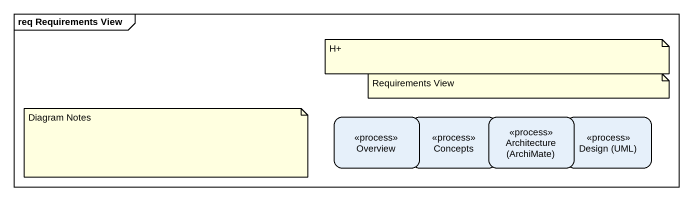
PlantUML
@startuml
mainframe req Requirements View
hide empty description
state Overview <<process>>
state Concepts <<process>>
state "Architecture (ArchiMate)" as Architecture_ArchiMate <<process>>
state "Design (UML)" as Design_UML <<process>>
note as N1
  H+
end note
note as N2
  Requirements View
end note
note as N3
  Diagram Notes
end note
@enduml
